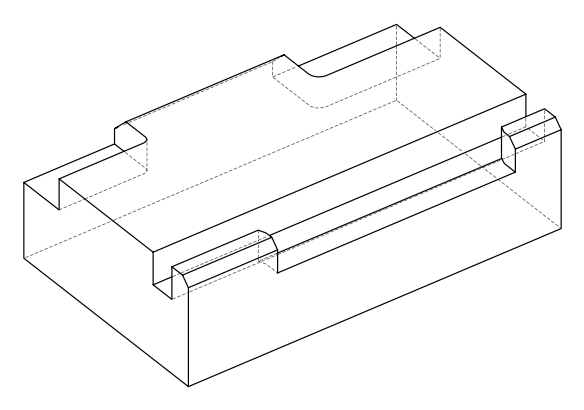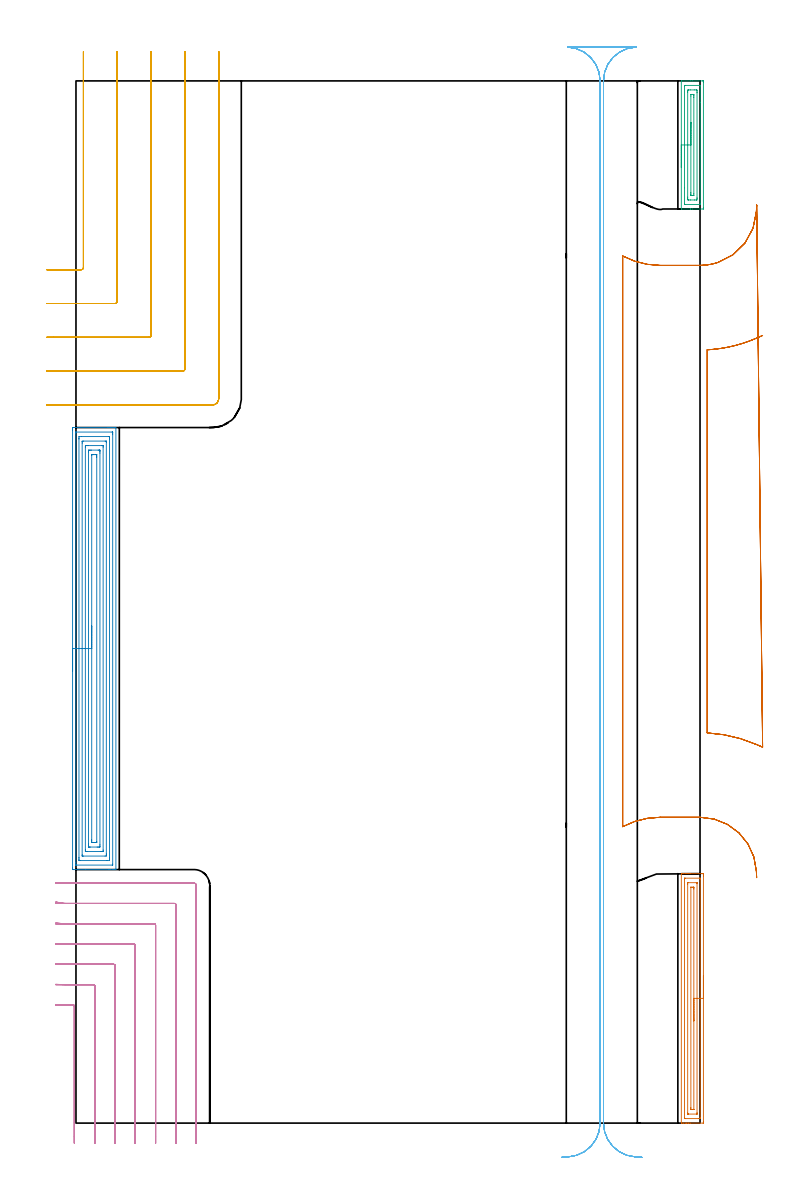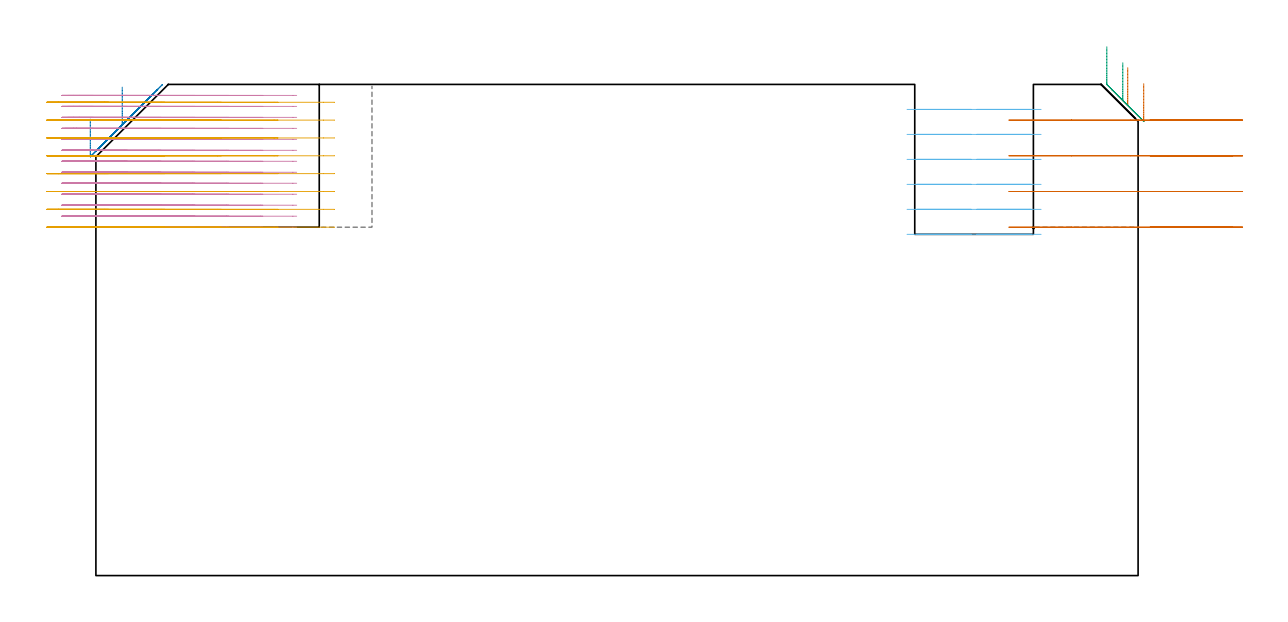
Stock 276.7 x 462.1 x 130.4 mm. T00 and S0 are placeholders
(PLAN: 7 operations, 4 tool changes, 77 min)
(1 AREA_MILL | FG_CHAMFER_SURFACE | UGT0205_001 | 3.75 min | 5589 mm3)
(2 AREA_MILL_1 | FG_CHAMFER_SURFACE_1 | UGT0205_001 | 11.33 min | 38998 mm3)
(3 AREA_MILL_2 | FG_CHAMFER_SURFACE_2 | UGT0205_001 | 2.03 min | 3009 mm3)
(4 MILL_CORNER_NOTCH_RECTANGULAR | CORNER_NOTCH_RECTANGULAR | NXT0201_011 | Follow Part, ap 3, ae 75% | 24.96 min | 250814 mm3)
(5 MILL_CORNER_NOTCH_RECTANGULAR_1 | CORNER_NOTCH_RECTANGULAR_1 | UGT0201_094 | Follow Part, ap 5, ae 75% | 15.06 min | 424205 mm3)
(6 MILL_RECTANGULAR_SLOT | SLOT_RECTANGULAR | UGT0201_018 | Follow Part, ap 7.5, ae 75% | 12.72 min | 579332 mm3)
(7 MILL_RECTANGULAR_SLOT_1 | SLOT_RECTANGULAR_1 | UGT0201_020 | Follow Part, ap 12.5, ae 75% | 7.14 min | 311138 mm3)
(TOOL UGT0205_001 | Chamfer Mill 20 x 3 x 45 deg. | D20 FL50 Z2)
(TOOL NXT0201_011 | ENDMILL 12mm [2P460-1200-NA 1630] | D12 FL38 Z6)
(TOOL UGT0201_094 | End mill 20 mm | D20 FL38 Z4)
(TOOL UGT0201_018 | End mill 30 mm | D30 FL50 Z4)
(TOOL UGT0201_020 | End mill 50 mm | D50 FL50 Z4)
(OP 1 AREA_MILL)
G17 G21 G94 G90
T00 M6
G54
G17 G0 G90 X278.2 Y65.3 S1061 M3
G43 Z140.4 H0
Z130.6
G94 G1 Y65.262 Z129.728 F250.
Y65.148 Z128.864
Y64.959 Z128.012
Y64.697 Z127.18
Y64.363 Z126.374
Y63.96 Z125.6
Y63.492 Z124.864
Y62.96 Z124.172
Y62.371 Z123.529
Y61.728 Z122.94
Y61.036 Z122.409
Y60.3 Z121.94
Y59.526 Z121.537
Y58.72 Z121.203
Y57.888 Z120.941
Y57.036 Z120.752
Y56.172 Z120.638
Y55.3 Z120.6
Y0.57
X278.195 Y0.161 Z120.602
X278.191 Y0.01 Z120.605
X278.036 Y0. Z120.761
X272.416 Z126.378
X271.781 Z127.016
X271.533 Z127.264
X270.897 Z127.9
X270.649 Z128.147
X270.153 Z128.646
X269.378 Z129.421
X268.669 Y0.001 Z130.129
X268.406 Y0.01 Z130.393
X268.4 Y0.125 Z130.4
Y110.475
X268.406 Y110.59 Z130.392
X268.671 Y110.6 Z130.128
X269.378 Z129.421
X270.153 Z128.646
X270.649 Z128.147
X270.897 Z127.9
X271.533 Z127.264
X271.781 Z127.016
X272.416 Z126.378
X277.4 Z121.396
X277.718 Y110.597 Z121.079
X278.191 Y110.592 Z120.606
X278.194 Y110.509 Z120.603
X278.199 Y110.03 Z120.601
X278.2 Y109.545 Z120.6
Y55.3
X276.786 Z122.014
Y2.35
X276.784 Y2.14 Z122.016
X276.781 Y2.036 Z122.019
X276.78 Y2.017 Z122.02
X276.744 Y2.01 Z122.056
X276.645 Y2.005 Z122.155
X276.298 Y2. Z122.502
X270.112 Y2.001 Z128.688
X269.92 Y2.005 Z128.88
X269.843 Y2.01 Z128.957
X269.821 Y2.016 Z128.979
X269.818 Y2.05 Z128.982
X269.816 Y2.133 Z128.984
X269.814 Y2.301 Z128.986
Y2.35
Y108.25
X269.816 Y108.46 Z128.984
X269.819 Y108.564 Z128.981
X269.82 Y108.583 Z128.98
X269.856 Y108.59 Z128.944
X269.955 Y108.594 Z128.845
X270.302 Y108.6 Z128.498
X276.488 Y108.599 Z122.312
X276.679 Y108.595 Z122.121
X276.757 Y108.59 Z122.043
X276.779 Y108.584 Z122.021
X276.781 Y108.55 Z122.019
X276.784 Y108.467 Z122.016
X276.786 Y108.299 Z122.014
Y108.25
Y55.3
X275.372 Z123.428
X275.371 Y4.713 Z123.429
X275.369 Y4.13 Z123.431
X275.367 Y4.054 Z123.433
X275.365 Y4.019 Z123.435
X275.358 Y4.01 Z123.442
X275.324 Y4.007 Z123.476
X275.195 Y4.001 Z123.605
X271.533 Y4. Z127.267
X271.404 Y4.002 Z127.396
X271.318 Y4.005 Z127.482
X271.251 Y4.01 Z127.549
X271.234 Y4.017 Z127.566
X271.233 Y4.029 Z127.567
X271.231 Y4.13 Z127.569
X271.229 Y4.436 Z127.571
Y105.887
X271.231 Y106.47 Z127.569
X271.233 Y106.546 Z127.567
X271.235 Y106.581 Z127.565
X271.242 Y106.59 Z127.558
X271.276 Y106.593 Z127.524
X271.405 Y106.599 Z127.395
X275.067 Y106.6 Z123.733
X275.196 Y106.598 Z123.604
X275.282 Y106.595 Z123.518
X275.349 Y106.59 Z123.451
X275.365 Y106.582 Z123.435
X275.367 Y106.571 Z123.433
X275.369 Y106.47 Z123.431
X275.371 Y106.164 Z123.429
X275.372 Y55.3 Z123.428
X273.957 Z124.843
Y6.138
X273.956 Y6.043 Z124.844
X273.954 Y6.016 Z124.846
X273.951 Y6.01 Z124.849
X273.944 Y6.006 Z124.856
X273.895 Y6.003 Z124.905
X273.21 Y6. Z125.59
X272.875 Y6.001 Z125.925
X272.707 Y6.003 Z126.093
X272.666 Y6.007 Z126.134
X272.65 Y6.01 Z126.15
X272.648 Y6.02 Z126.152
X272.646 Y6.077 Z126.154
X272.643 Y6.571 Z126.157
Y6.799
Y104.462
X272.644 Y104.557 Z126.156
X272.646 Y104.584 Z126.154
X272.649 Y104.59 Z126.151
X272.656 Y104.594 Z126.144
X272.705 Y104.597 Z126.095
X273.39 Y104.6 Z125.41
X273.725 Y104.599 Z125.075
X273.893 Y104.597 Z124.907
X273.934 Y104.593 Z124.866
X273.95 Y104.59 Z124.85
X273.952 Y104.58 Z124.848
X273.954 Y104.523 Z124.846
X273.957 Y104.029 Z124.843
Y103.801
Y55.3
Y54.428 Z124.881
Y53.563 Z124.995
Y52.712 Z125.183
Y51.88 Z125.446
Y51.074 Z125.78
Y50.3 Z126.182
Y49.564 Z126.651
Y48.872 Z127.182
Y48.229 Z127.772
Y47.64 Z128.415
Y47.108 Z129.107
Y46.64 Z129.843
Y46.237 Z130.617
Y45.903 Z131.423
Y45.641 Z132.255
Y45.452 Z133.106
Y45.338 Z133.971
Y45.3 Z134.843
G0 Z140.4
M5
M2
(OP 2 AREA_MILL_1)
G17 G21 G94 G90
T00 M6
G54
G17 G0 G90 X-1.5 Y200.4 S1061 M3
G43 Z140.4 H0
Z121.2
G94 G1 Y200.438 Z120.328 F250.
Y200.552 Z119.464
Y200.741 Z118.612
Y201.003 Z117.78
Y201.337 Z116.974
Y201.74 Z116.2
Y202.208 Z115.464
Y202.74 Z114.772
Y203.329 Z114.129
Y203.972 Z113.54
Y204.664 Z113.009
Y205.4 Z112.54
Y206.174 Z112.137
Y206.98 Z111.803
Y207.812 Z111.541
Y208.663 Z111.352
Y209.528 Z111.238
Y210.4 Z111.2
Y307.286
X-1.499 Y307.781 Z111.201
X-1.496 Y308.175 Z111.202
X-1.492 Y308.39 Z111.205
X-1.11 Y308.4 Z111.588
X14.071 Z126.766
X14.678 Z127.372
X15.217 Z127.914
X15.555 Z128.251
X16.095 Z128.791
X16.432 Z129.127
X17.108 Z129.808
X17.399 Z130.099
X17.552 Y308.397 Z130.244
X17.698 Y308.39 Z130.389
X17.7 Y308.228 Z130.4
Y112.572
X17.697 Y112.41 Z130.388
X17.552 Y112.403 Z130.244
X17.399 Y112.4 Z130.099
X17.108 Z129.808
X16.432 Z129.127
X15.217 Z127.914
X14.678 Z127.372
X4.288 Z116.985
X-1.11 Z111.588
X-1.382 Y112.403 Z111.315
X-1.492 Y112.41 Z111.206
X-1.499 Y112.522 Z111.199
X-1.5 Y113.019 Z111.2
Y210.4
X-0.086 Z112.614
X-0.085 Y305.994 Z112.615
X-0.081 Y306.365 Z112.619
X-0.079 Y306.382 Z112.621
X-0.062 Y306.39 Z112.638
X0.008 Y306.395 Z112.708
X0.114 Y306.399 Z112.814
X16.034 Y306.4 Z128.734
X16.217 Y306.398 Z128.917
X16.248 Y306.395 Z128.948
X16.277 Y306.391 Z128.977
X16.28 Y306.349 Z128.98
X16.285 Y306.145 Z128.985
Y305.994
X16.286 Y305.25 Z128.986
X16.285 Y114.806 Z128.985
X16.281 Y114.435 Z128.981
X16.279 Y114.418 Z128.979
X16.262 Y114.41 Z128.962
X16.192 Y114.405 Z128.892
X16.086 Y114.401 Z128.786
X0.166 Y114.4 Z112.866
X-0.017 Y114.402 Z112.683
X-0.048 Y114.405 Z112.652
X-0.077 Y114.409 Z112.623
X-0.08 Y114.451 Z112.62
X-0.085 Y114.655 Z112.615
Y114.806
X-0.086 Y115.55 Z112.614
Y210.4
X1.328 Z114.028
X1.329 Y303.314 Z114.029
X1.33 Y303.51 Z114.03
X1.336 Y304.208 Z114.036
X1.34 Y304.393 Z114.04
X2.399 Y304.4 Z115.099
X14.491 Y304.399 Z127.191
X14.678 Y304.395 Z127.378
X14.86 Y304.39 Z127.56
X14.865 Y304.208 Z127.565
X14.869 Y304.013 Z127.569
X14.871 Y303.314 Z127.571
Y303.117
Y117.486
X14.87 Y117.29 Z127.57
X14.864 Y116.592 Z127.564
X14.86 Y116.407 Z127.56
X13.801 Y116.4 Z126.501
X1.709 Y116.401 Z114.409
X1.522 Y116.405 Z114.222
X1.34 Y116.41 Z114.04
X1.335 Y116.592 Z114.035
X1.331 Y116.787 Z114.031
X1.329 Y117.486 Z114.029
Y117.683
X1.328 Y210.4 Z114.028
X2.743 Z115.443
Y301.527
X2.744 Y302.069 Z115.444
X2.747 Y302.251 Z115.447
X2.75 Y302.387 Z115.45
X3.296 Y302.4 Z115.996
X12.945 Z125.645
X13.35 Y302.392 Z126.05
X13.446 Y302.39 Z126.146
X13.451 Y302.328 Z126.151
X13.453 Y302.259 Z126.153
X13.457 Y301.878 Z126.157
Y119.273
X13.456 Y118.731 Z126.156
X13.453 Y118.549 Z126.153
X13.45 Y118.413 Z126.15
X12.904 Y118.4 Z125.604
X3.255 Z115.955
X2.849 Y118.407 Z115.549
X2.754 Y118.41 Z115.454
X2.749 Y118.472 Z115.449
X2.747 Y118.541 Z115.447
X2.743 Y118.922 Z115.443
Y210.4
X4.157 Z116.857
Y299.737
X4.164 Y300.185 Z116.864
X4.174 Y300.39 Z116.874
X4.386 Y300.397 Z117.086
X5.03 Y300.4 Z117.73
X5.26 Z117.96
X11.4 Y300.399 Z124.1
X11.911 Y300.393 Z124.611
X12.03 Y300.39 Z124.73
X12.036 Y300.186 Z124.736
X12.043 Y299.744 Z124.743
Y121.063
X12.036 Y120.615 Z124.736
X12.026 Y120.41 Z124.726
X11.814 Y120.403 Z124.514
X11.17 Y120.4 Z123.87
X10.94 Z123.64
X4.8 Y120.401 Z117.5
X4.289 Y120.407 Z116.989
X4.17 Y120.41 Z116.87
X4.164 Y120.614 Z116.864
X4.157 Y121.055 Z116.857
Y210.4
X5.571 Z118.271
Y297.402
X5.574 Y297.954 Z118.274
X5.578 Y298.289 Z118.278
X5.585 Y298.39 Z118.285
X5.688 Y298.394 Z118.388
X5.907 Y298.398 Z118.607
X6.346 Y298.4 Z119.046
X6.784 Z119.484
X9.855 Z122.555
X10.293 Y298.399 Z122.993
X10.439 Y298.397 Z123.139
X10.555 Y298.391 Z123.255
X10.622 Y298.384 Z123.322
X10.624 Y298.296 Z123.324
X10.627 Y297.954 Z123.327
X10.629 Y297.612 Z123.329
Y297.06
X10.628 Y123.398 Z123.328
X10.626 Y122.846 Z123.326
X10.622 Y122.511 Z123.322
X10.615 Y122.41 Z123.315
X10.512 Y122.406 Z123.212
X10.293 Y122.402 Z122.993
X9.854 Y122.4 Z122.554
X9.416 Z122.116
X6.345 Z119.045
X5.907 Y122.401 Z118.607
X5.761 Y122.403 Z118.461
X5.645 Y122.409 Z118.345
X5.578 Y122.415 Z118.278
X5.576 Y122.504 Z118.276
X5.573 Y122.846 Z118.273
X5.571 Y123.188 Z118.271
Y123.74
Y210.4
X6.985 Z119.685
X6.986 Y295.962 Z119.686
X6.987 Y296.167 Z119.687
X6.99 Y296.339 Z119.69
X6.992 Y296.378 Z119.692
X6.999 Y296.39 Z119.699
X7.052 Y296.393 Z119.752
X7.204 Y296.397 Z119.904
X7.433 Y296.4 Z120.133
X7.661 Z120.361
X8.539 Z121.239
X9.188 Y296.399 Z121.888
X9.204 Y296.395 Z121.904
X9.207 Y296.392 Z121.907
X9.211 Y296.376 Z121.911
X9.213 Y296.167 Z121.913
X9.215 Y295.478 Z121.915
Y295.274
X9.214 Y124.838 Z121.914
X9.213 Y124.633 Z121.913
X9.21 Y124.461 Z121.91
X9.208 Y124.422 Z121.908
X9.201 Y124.41 Z121.901
X9.148 Y124.407 Z121.848
X8.996 Y124.403 Z121.696
X8.767 Y124.4 Z121.467
X8.539 Z121.239
X7.661 Z120.361
X7.012 Y124.401 Z119.712
X6.996 Y124.405 Z119.696
X6.993 Y124.408 Z119.693
X6.989 Y124.424 Z119.689
X6.987 Y124.633 Z119.687
X6.985 Y125.322 Z119.685
Y125.526
Y210.4
Y211.272 Z119.723
Y212.136 Z119.837
Y212.988 Z120.026
Y213.82 Z120.288
Y214.626 Z120.622
Y215.4 Z121.025
Y216.136 Z121.494
Y216.828 Z122.025
Y217.471 Z122.614
Y218.06 Z123.257
Y218.591 Z123.95
Y219.06 Z124.685
Y219.463 Z125.459
Y219.797 Z126.265
Y220.059 Z127.097
Y220.248 Z127.949
Y220.362 Z128.814
Y220.4 Z129.685
G0 Z140.4
M5
M2
(OP 3 AREA_MILL_2)
G17 G21 G94 G90
T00 M6
G54
G17 G0 G90 X268.4 Y423.7 S1061 M3
G43 Z140.4 H0
G94 G1 Y423.738 Z139.528 F250.
Y423.852 Z138.663
Y424.041 Z137.812
Y424.303 Z136.98
Y424.637 Z136.174
Y425.04 Z135.4
Y425.508 Z134.664
Y426.04 Z133.972
Y426.629 Z133.329
Y427.272 Z132.74
Y427.964 Z132.208
Y428.7 Z131.74
Y429.474 Z131.337
Y430.28 Z131.003
Y431.112 Z130.741
Y431.963 Z130.552
Y432.828 Z130.438
Y433.7 Z130.4
Y462.035
X268.405 Y462.09 Z130.393
X268.541 Y462.1 Z130.257
X272.546 Z126.252
X273.297 Z125.497
X277.718 Z121.078
X278.099 Y462.096 Z120.697
X278.191 Y462.09 Z120.605
X278.198 Y461.997 Z120.598
X278.2 Y461.592 Z120.6
Y405.808
X278.194 Y405.399 Z120.603
X278.191 Y405.31 Z120.605
X278.095 Y405.3 Z120.701
X273.3 Z125.494
X272.546 Z126.253
X272.416 Z126.382
X268.539 Y405.301 Z130.259
X268.405 Y405.31 Z130.393
X268.4 Y405.365 Z130.4
Y433.7
X269.814 Z128.986
Y459.821
X269.816 Y460.03 Z128.984
X269.819 Y460.081 Z128.981
X269.82 Y460.087 Z128.98
X269.841 Y460.091 Z128.959
X269.908 Y460.096 Z128.892
X270.093 Y460.099 Z128.707
X276.557 Y460.1 Z122.243
X276.697 Y460.097 Z122.103
X276.738 Y460.095 Z122.062
X276.776 Y460.091 Z122.024
X276.779 Y460.025 Z122.021
X276.785 Y459.871 Z122.015
X276.786 Y452.565 Z122.014
Y407.579
X276.784 Y407.37 Z122.016
X276.781 Y407.319 Z122.019
X276.78 Y407.313 Z122.02
X276.759 Y407.309 Z122.041
X276.692 Y407.304 Z122.108
X276.507 Y407.301 Z122.293
X270.043 Y407.3 Z128.757
X269.903 Y407.303 Z128.897
X269.862 Y407.305 Z128.938
X269.824 Y407.309 Z128.976
X269.821 Y407.375 Z128.979
X269.815 Y407.529 Z128.985
X269.814 Y414.736 Z128.986
Y433.7
X271.228 Z127.572
X271.229 Y457.165 Z127.571
X271.23 Y457.468 Z127.57
X271.235 Y458.05 Z127.565
X271.489 Y458.095 Z127.311
X271.533 Y458.097 Z127.267
X272.367 Y458.1 Z126.433
X274.134 Z124.666
X275.02 Y458.097 Z123.78
X275.067 Y458.092 Z123.733
X275.364 Y458.05 Z123.436
X275.368 Y457.749 Z123.432
X275.371 Y457.165 Z123.429
Y456.86
Y410.235
X275.369 Y409.932 Z123.431
X275.364 Y409.35 Z123.436
X275.111 Y409.305 Z123.689
X275.067 Y409.303 Z123.733
X274.233 Y409.3 Z124.567
X272.466 Z126.334
X271.58 Y409.303 Z127.22
X271.533 Y409.308 Z127.267
X271.235 Y409.35 Z127.565
X271.232 Y409.651 Z127.568
X271.229 Y410.235 Z127.571
Y410.54
X271.228 Y433.7 Z127.572
X272.643 Z126.157
Y455.394
X272.647 Y456.048 Z126.153
X272.649 Y456.087 Z126.151
X272.684 Y456.092 Z126.116
X272.772 Y456.096 Z126.028
X272.948 Y456.099 Z125.852
X273.732 Y456.1 Z125.068
X273.858 Y456.098 Z124.942
X273.921 Y456.094 Z124.879
X273.947 Y456.09 Z124.853
X273.95 Y456.074 Z124.85
X273.956 Y455.622 Z124.844
X273.957 Y455.394 Z124.843
Y454.735
Y412.006
X273.953 Y411.352 Z124.847
X273.951 Y411.313 Z124.849
X273.916 Y411.308 Z124.884
X273.828 Y411.304 Z124.972
X273.652 Y411.301 Z125.148
X272.868 Y411.3 Z125.932
X272.742 Y411.302 Z126.058
X272.679 Y411.306 Z126.121
X272.653 Y411.31 Z126.147
X272.65 Y411.326 Z126.15
X272.644 Y411.778 Z126.156
X272.643 Y412.006 Z126.157
Y412.665
Y433.7
Y434.572 Z126.195
Y435.436 Z126.309
Y436.288 Z126.498
Y437.12 Z126.76
Y437.926 Z127.094
Y438.7 Z127.497
Y439.436 Z127.966
Y440.128 Z128.497
Y440.771 Z129.086
Y441.36 Z129.729
Y441.891 Z130.422
Y442.36 Z131.157
Y442.763 Z131.931
Y443.097 Z132.737
Y443.359 Z133.569
Y443.548 Z134.421
Y443.662 Z135.286
Y443.7 Z136.157
G0 Z140.4
M5
M2
(OP 4 MILL_CORNER_NOTCH_RECTANGULAR)
G17 G21 G94 G90
T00 M6
G54
G17 G0 G90 X-0.7 Y-8.959 S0 M3
G43 Z140.4 H1
Z127.485
G94 G1 Y-5.959 F250.
Y51.805 F500.
G3 X-1.295 Y52.4 R0.6
G1 X-4.472
G2 X-6. Y52.422 R54.
G1 X-8.999 Y52.507 F250.
G0 Z140.4
X8.3 Y-9.
Z127.485
G1 Y-6.
Y60.805 F500.
G3 X7.705 Y61.4 R0.6
G1 X-4.472
G2 X-6. Y61.426 R45.
G1 X-8.998 Y61.528 F250.
G0 Z140.4
X17.3 Y-9.
Z127.485
G1 Y-6.
Y69.805 F500.
G3 X16.704 Y70.4 R0.6
G1 X-4.472
G2 X-6. Y70.432 R36.
G1 X-8.997 Y70.56 F250.
G0 Z140.4
X26.3 Y-9.
Z127.485
G1 Y-6.
Y78.804 F500.
G3 X25.704 Y79.4 R0.6
G1 X-4.472
G2 X-6. Y79.443 R27.
G1 X-8.995 Y79.613 F250.
G0 Z140.4
X35.3 Y-9.
Z127.485
G1 Y-6.
Y87.804 F500.
G3 X34.704 Y88.4 R0.6
G1 X-4.472
G2 X-6. Y88.465 R18.
G1 X-8.989 Y88.72 F250.
G0 Z140.4
X44.3 Y-9.
Z127.485
G1 Y-6.
Y96.804 F500.
G3 X43.704 Y97.4 R0.6
G1 X-4.472
G2 X-6. Y97.531 R9.
G1 X-8.956 Y98.04 F250.
G0 Z140.4
X53.3 Y-9.
Z127.485
G1 Y-6.
Y105.4 F500.
G3 X52.3 Y106.4 R1.
G1 X-4.472
X-7.472 F250.
G0 Z140.4
X-0.7 Y-8.959
Z124.569
G1 Y-5.959
Y51.805 F500.
G3 X-1.295 Y52.4 R0.6
G1 X-4.472
G2 X-6. Y52.422 R54.
G1 X-8.999 Y52.507 F250.
G0 Z140.4
X8.3 Y-9.
Z124.569
G1 Y-6.
Y60.805 F500.
G3 X7.705 Y61.4 R0.6
G1 X-4.472
G2 X-6. Y61.426 R45.
G1 X-8.998 Y61.528 F250.
G0 Z140.4
X17.3 Y-9.
Z124.569
G1 Y-6.
Y69.805 F500.
G3 X16.705 Y70.4 R0.6
G1 X-4.472
G2 X-6. Y70.432 R36.
G1 X-8.997 Y70.56 F250.
G0 Z140.4
X26.3 Y-9.
Z124.569
G1 Y-6.
Y78.804 F500.
G3 X25.704 Y79.4 R0.6
G1 X-4.472
G2 X-6. Y79.443 R27.
G1 X-8.995 Y79.613 F250.
G0 Z140.4
X35.3 Y-9.
Z124.569
G1 Y-6.
Y87.804 F500.
G3 X34.704 Y88.4 R0.6
G1 X-4.472
G2 X-6. Y88.465 R18.
G1 X-8.989 Y88.72 F250.
G0 Z140.4
X44.3 Y-9.
Z124.569
G1 Y-6.
Y96.804 F500.
G3 X43.704 Y97.4 R0.6
G1 X-4.472
G2 X-6. Y97.531 R9.
G1 X-8.956 Y98.04 F250.
G0 Z140.4
X53.3 Y-9.
Z124.569
G1 Y-6.
Y105.4 F500.
G3 X52.3 Y106.4 R1.
G1 X-4.472
X-7.472 F250.
G0 Z140.4
X-0.7 Y-8.959
Z121.654
G1 Y-5.959
Y51.805 F500.
G3 X-1.295 Y52.4 R0.6
G1 X-4.472
G2 X-6. Y52.422 R54.
G1 X-8.999 Y52.507 F250.
G0 Z140.4
X8.3 Y-9.
Z121.654
G1 Y-6.
Y60.805 F500.
G3 X7.705 Y61.4 R0.6
G1 X-4.472
G2 X-6. Y61.426 R45.
G1 X-8.998 Y61.528 F250.
G0 Z140.4
X17.3 Y-9.
Z121.654
G1 Y-6.
Y69.805 F500.
G3 X16.705 Y70.4 R0.6
G1 X-4.472
G2 X-6. Y70.432 R36.
G1 X-8.997 Y70.56 F250.
G0 Z140.4
X26.3 Y-9.
Z121.654
G1 Y-6.
Y78.804 F500.
G3 X25.704 Y79.4 R0.6
G1 X-4.472
G2 X-6. Y79.443 R27.
G1 X-8.995 Y79.613 F250.
G0 Z140.4
X35.3 Y-9.
Z121.654
G1 Y-6.
Y87.804 F500.
G3 X34.704 Y88.4 R0.6
G1 X-4.472
G2 X-6. Y88.465 R18.
G1 X-8.989 Y88.72 F250.
G0 Z140.4
X44.3 Y-9.
Z121.654
G1 Y-6.
Y96.804 F500.
G3 X43.704 Y97.4 R0.6
G1 X-4.472
G2 X-6. Y97.531 R9.
G1 X-8.956 Y98.04 F250.
G0 Z140.4
X53.3 Y-9.
Z121.654
G1 Y-6.
Y105.4 F500.
G3 X52.3 Y106.4 R1.
G1 X-4.472
X-7.472 F250.
G0 Z140.4
X-0.7 Y-8.959
Z118.738
G1 Y-5.959
Y51.805 F500.
G3 X-1.295 Y52.4 R0.6
G1 X-5.235
G2 X-6. Y52.405 R54.
G1 X-9. Y52.448 F250.
G0 Z140.4
X8.3 Y-9.
Z118.738
G1 Y-6.
Y60.805 F500.
G3 X7.705 Y61.4 R0.6
G1 X-5.235
G2 X-6. Y61.407 R45.
G1 X-9. Y61.458 F250.
G0 Z140.4
X17.3 Y-9.
Z118.738
G1 Y-6.
Y69.805 F500.
G3 X16.705 Y70.4 R0.6
G1 X-5.235
G2 X-6. Y70.408 R36.
G1 X-8.999 Y70.472 F250.
G0 Z140.4
X26.3 Y-9.
Z118.738
G1 Y-6.
Y78.804 F500.
G3 X25.704 Y79.4 R0.6
G1 X-5.235
G2 X-6. Y79.411 R27.
G1 X-8.999 Y79.496 F250.
G0 Z140.4
X35.3 Y-9.
Z118.738
G1 Y-6.
Y87.804 F500.
G3 X34.704 Y88.4 R0.6
G1 X-5.235
G2 X-6. Y88.416 R18.
G1 X-8.997 Y88.544 F250.
G0 Z140.4
X44.3 Y-9.
Z118.738
G1 Y-6.
Y96.804 F500.
G3 X43.704 Y97.4 R0.6
G1 X-5.235
G2 X-6. Y97.433 R9.
G1 X-8.989 Y97.688 F250.
G0 Z140.4
X53.3 Y-9.
Z118.738
G1 Y-6.
Y105.4 F500.
G3 X52.3 Y106.4 R1.
G1 X-5.235
X-8.235 F250.
G0 Z140.4
X-0.7 Y-8.959
Z115.823
G1 Y-5.959
Y51.805 F500.
G3 X-1.295 Y52.4 R0.6
G1 X-6.
X-9. F250.
G0 Z140.4
X8.3 Y-9.
Z115.823
G1 Y-6.
Y60.805 F500.
G3 X7.705 Y61.4 R0.6
G1 X-6.
X-9. F250.
G0 Z140.4
X17.3 Y-9.
Z115.823
G1 Y-6.
Y69.805 F500.
G3 X16.705 Y70.4 R0.6
G1 X-6.
X-9. F250.
G0 Z140.4
X26.3 Y-9.
Z115.823
G1 Y-6.
Y78.804 F500.
G3 X25.704 Y79.4 R0.6
G1 X-6.
X-9. F250.
G0 Z140.4
X35.3 Y-9.
Z115.823
G1 Y-6.
Y87.804 F500.
G3 X34.704 Y88.4 R0.6
G1 X-6.
X-9. F250.
G0 Z140.4
X44.3 Y-9.
Z115.823
G1 Y-6.
Y96.804 F500.
G3 X43.704 Y97.4 R0.6
G1 X-6.
X-9. F250.
G0 Z140.4
X53.3 Y-9.
Z115.823
G1 Y-6.
Y105.4 F500.
G3 X52.3 Y106.4 R1.
G1 X-6.
X-9. F250.
G0 Z140.4
X-0.7 Y-8.959
Z112.908
G1 Y-5.959
Y51.805 F500.
G3 X-1.295 Y52.4 R0.6
G1 X-6.
X-9. F250.
G0 Z140.4
X8.3 Y-9.
Z112.908
G1 Y-6.
Y60.805 F500.
G3 X7.705 Y61.4 R0.6
G1 X-6.
X-9. F250.
G0 Z140.4
X17.3 Y-9.
Z112.908
G1 Y-6.
Y69.805 F500.
G3 X16.705 Y70.4 R0.6
G1 X-6.
X-9. F250.
G0 Z140.4
X26.3 Y-9.
Z112.908
G1 Y-6.
Y78.804 F500.
G3 X25.704 Y79.4 R0.6
G1 X-6.
X-9. F250.
G0 Z140.4
X35.3 Y-9.
Z112.908
G1 Y-6.
Y87.804 F500.
G3 X34.704 Y88.4 R0.6
G1 X-6.
X-9. F250.
G0 Z140.4
X44.3 Y-9.
Z112.908
G1 Y-6.
Y96.804 F500.
G3 X43.704 Y97.4 R0.6
G1 X-6.
X-9. F250.
G0 Z140.4
X53.3 Y-9.
Z112.908
G1 Y-6.
Y105.4 F500.
G3 X52.3 Y106.4 R1.
G1 X-6.
X-9. F250.
G0 Z140.4
X-0.7 Y-8.959
Z109.992
G1 Y-5.959
Y51.805 F500.
G3 X-1.295 Y52.4 R0.6
G1 X-6.
X-9. F250.
G0 Z140.4
X8.3 Y-9.
Z109.992
G1 Y-6.
Y60.805 F500.
G3 X7.705 Y61.4 R0.6
G1 X-6.
X-9. F250.
G0 Z140.4
X17.3 Y-9.
Z109.992
G1 Y-6.
Y69.805 F500.
G3 X16.705 Y70.4 R0.6
G1 X-6.
X-9. F250.
G0 Z140.4
X26.3 Y-9.
Z109.992
G1 Y-6.
Y78.804 F500.
G3 X25.704 Y79.4 R0.6
G1 X-6.
X-9. F250.
G0 Z140.4
X35.3 Y-9.
Z109.992
G1 Y-6.
Y87.804 F500.
G3 X34.704 Y88.4 R0.6
G1 X-6.
X-9. F250.
G0 Z140.4
X44.3 Y-9.
Z109.992
G1 Y-6.
Y96.804 F500.
G3 X43.704 Y97.4 R0.6
G1 X-6.
X-9. F250.
G0 Z140.4
X53.3 Y-9.
Z109.992
G1 Y-6.
Y105.4 F500.
G3 X52.3 Y106.4 R1.
G1 X-6.
X-9. F250.
G0 Z140.4
X-0.7 Y-8.959
Z107.077
G1 Y-5.959
Y51.805 F500.
G3 X-1.295 Y52.4 R0.6
G1 X-6.
X-9. F250.
G0 Z140.4
X8.3 Y-9.
Z107.077
G1 Y-6.
Y60.805 F500.
G3 X7.705 Y61.4 R0.6
G1 X-6.
X-9. F250.
G0 Z140.4
X17.3 Y-9.
Z107.077
G1 Y-6.
Y69.805 F500.
G3 X16.705 Y70.4 R0.6
G1 X-6.
X-9. F250.
G0 Z140.4
X26.3 Y-9.
Z107.077
G1 Y-6.
Y78.804 F500.
G3 X25.704 Y79.4 R0.6
G1 X-6.
X-9. F250.
G0 Z140.4
X35.3 Y-9.
Z107.077
G1 Y-6.
Y87.804 F500.
G3 X34.704 Y88.4 R0.6
G1 X-6.
X-9. F250.
G0 Z140.4
X44.3 Y-9.
Z107.077
G1 Y-6.
Y96.804 F500.
G3 X43.704 Y97.4 R0.6
G1 X-6.
X-9. F250.
G0 Z140.4
X53.3 Y-9.
Z107.077
G1 Y-6.
Y105.4 F500.
G3 X52.3 Y106.4 R1.
G1 X-6.
X-9. F250.
G0 Z140.4
X-0.7 Y-8.959
Z104.162
G1 Y-5.959
Y51.805 F500.
G3 X-1.295 Y52.4 R0.6
G1 X-6.
X-9. F250.
G0 Z140.4
X8.3 Y-9.
Z104.162
G1 Y-6.
Y60.805 F500.
G3 X7.705 Y61.4 R0.6
G1 X-6.
X-9. F250.
G0 Z140.4
X17.3 Y-9.
Z104.162
G1 Y-6.
Y69.805 F500.
G3 X16.705 Y70.4 R0.6
G1 X-6.
X-9. F250.
G0 Z140.4
X26.3 Y-9.
Z104.162
G1 Y-6.
Y78.804 F500.
G3 X25.704 Y79.4 R0.6
G1 X-6.
X-9. F250.
G0 Z140.4
X35.3 Y-9.
Z104.162
G1 Y-6.
Y87.804 F500.
G3 X34.704 Y88.4 R0.6
G1 X-6.
X-9. F250.
G0 Z140.4
X44.3 Y-9.
Z104.162
G1 Y-6.
Y96.804 F500.
G3 X43.704 Y97.4 R0.6
G1 X-6.
X-9. F250.
G0 Z140.4
X53.3 Y-9.
Z104.162
G1 Y-6.
Y105.4 F500.
G3 X52.3 Y106.4 R1.
G1 X-6.
X-9. F250.
G0 Z140.4
X-0.7 Y-8.959
Z101.246
G1 Y-5.959
Y51.805 F500.
G3 X-1.295 Y52.4 R0.6
G1 X-6.
X-9. F250.
G0 Z140.4
X8.3 Y-9.
Z101.246
G1 Y-6.
Y60.805 F500.
G3 X7.705 Y61.4 R0.6
G1 X-6.
X-9. F250.
G0 Z140.4
X17.3 Y-9.
Z101.246
G1 Y-6.
Y69.805 F500.
G3 X16.705 Y70.4 R0.6
G1 X-6.
X-9. F250.
G0 Z140.4
X26.3 Y-9.
Z101.246
G1 Y-6.
Y78.804 F500.
G3 X25.704 Y79.4 R0.6
G1 X-6.
X-9. F250.
G0 Z140.4
X35.3 Y-9.
Z101.246
G1 Y-6.
Y87.804 F500.
G3 X34.704 Y88.4 R0.6
G1 X-6.
X-9. F250.
G0 Z140.4
X44.3 Y-9.
Z101.246
G1 Y-6.
Y96.804 F500.
G3 X43.704 Y97.4 R0.6
G1 X-6.
X-9. F250.
G0 Z140.4
X53.3 Y-9.
Z101.246
G1 Y-6.
Y105.4 F500.
G3 X52.3 Y106.4 R1.
G1 X-6.
X-9. F250.
G0 Z140.4
X-0.7 Y-8.959
Z98.331
G1 Y-5.959
Y51.805 F500.
G3 X-1.295 Y52.4 R0.6
G1 X-6.
X-9. F250.
G0 Z140.4
X8.3 Y-9.
Z98.331
G1 Y-6.
Y60.805 F500.
G3 X7.705 Y61.4 R0.6
G1 X-6.
X-9. F250.
G0 Z140.4
X17.3 Y-9.
Z98.331
G1 Y-6.
Y69.805 F500.
G3 X16.705 Y70.4 R0.6
G1 X-6.
X-9. F250.
G0 Z140.4
X26.3 Y-9.
Z98.331
G1 Y-6.
Y78.804 F500.
G3 X25.704 Y79.4 R0.6
G1 X-6.
X-9. F250.
G0 Z140.4
X35.3 Y-9.
Z98.331
G1 Y-6.
Y87.804 F500.
G3 X34.704 Y88.4 R0.6
G1 X-6.
X-9. F250.
G0 Z140.4
X44.3 Y-9.
Z98.331
G1 Y-6.
Y96.804 F500.
G3 X43.704 Y97.4 R0.6
G1 X-6.
X-9. F250.
G0 Z140.4
X53.3 Y-9.
Z98.331
G1 Y-6.
Y105.4 F500.
G3 X52.3 Y106.4 R1.
G1 X-6.
X-9. F250.
G0 Z140.4
X-0.7 Y-8.959
Z95.415
G1 Y-5.959
Y51.805 F500.
G3 X-1.295 Y52.4 R0.6
G1 X-6.
X-9. F250.
G0 Z140.4
X8.3 Y-9.
Z95.415
G1 Y-6.
Y60.805 F500.
G3 X7.705 Y61.4 R0.6
G1 X-6.
X-9. F250.
G0 Z140.4
X17.3 Y-9.
Z95.415
G1 Y-6.
Y69.805 F500.
G3 X16.705 Y70.4 R0.6
G1 X-6.
X-9. F250.
G0 Z140.4
X26.3 Y-9.
Z95.415
G1 Y-6.
Y78.804 F500.
G3 X25.704 Y79.4 R0.6
G1 X-6.
X-9. F250.
G0 Z140.4
X35.3 Y-9.
Z95.415
G1 Y-6.
Y87.804 F500.
G3 X34.704 Y88.4 R0.6
G1 X-6.
X-9. F250.
G0 Z140.4
X44.3 Y-9.
Z95.415
G1 Y-6.
Y96.804 F500.
G3 X43.704 Y97.4 R0.6
G1 X-6.
X-9. F250.
G0 Z140.4
X53.3 Y-9.
Z95.415
G1 Y-6.
Y105.4 F500.
G3 X52.3 Y106.4 R1.
G1 X-6.
X-9. F250.
G0 Z140.4
X-0.7 Y-8.959
Z92.5
G1 Y-5.959
Y51.805 F500.
G3 X-1.295 Y52.4 R0.6
G1 X-6.
X-9. F250.
G0 Z140.4
X8.3 Y-9.
Z92.5
G1 Y-6.
Y60.805 F500.
G3 X7.705 Y61.4 R0.6
G1 X-6.
X-9. F250.
G0 Z140.4
X17.3 Y-9.
Z92.5
G1 Y-6.
Y69.805 F500.
G3 X16.705 Y70.4 R0.6
G1 X-6.
X-9. F250.
G0 Z140.4
X26.3 Y-9.
Z92.5
G1 Y-6.
Y78.804 F500.
G3 X25.704 Y79.4 R0.6
G1 X-6.
X-9. F250.
G0 Z140.4
X35.3 Y-9.
Z92.5
G1 Y-6.
Y87.804 F500.
G3 X34.704 Y88.4 R0.6
G1 X-6.
X-9. F250.
G0 Z140.4
X44.3 Y-9.
Z92.5
G1 Y-6.
Y96.804 F500.
G3 X43.704 Y97.4 R0.6
G1 X-6.
X-9. F250.
G0 Z140.4
X53.3 Y-9.
Z92.5
G1 Y-6.
Y105.4 F500.
G3 X52.3 Y106.4 R1.
G1 X-6.
X-9. F250.
G0 Z140.4
M5
M2
(OP 5 MILL_CORNER_NOTCH_RECTANGULAR_1)
G17 G21 G94 G90
T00 M6
G54
G17 G0 G90 X-13. Y378.4 S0 M3
G43 Z140.4 H0
Z125.662
G94 G1 X-10. F250.
X2.306 F500.
G3 X3.3 Y379.394 R1.
G1 Y472.1
Y475.1 F250.
G0 Z140.4
X-13. Y363.4
Z125.662
G1 X-10.
X17.306 F500.
G3 X18.3 Y364.394 R1.
G1 Y472.1
Y475.1 F250.
G0 Z140.4
X-13. Y348.4
Z125.662
G1 X-10.
X32.306 F500.
G3 X33.3 Y349.394 R1.
G1 Y472.1
Y475.1 F250.
G0 Z140.4
X-13. Y333.4
Z125.662
G1 X-10.
X47.305 F500.
G3 X48.3 Y334.395 R1.
G1 Y472.1
Y475.1 F250.
G0 Z140.4
X-13. Y318.4
Z125.662
G1 X-10.
X60.4 F500.
G3 X63.3 Y321.3 R2.9
G1 Y472.1
Y475.1 F250.
G0 Z140.4
X-13. Y378.4
Z120.925
G1 X-10.
X2.306 F500.
G3 X3.3 Y379.394 R1.
G1 Y472.1
Y475.1 F250.
G0 Z140.4
X-13. Y363.4
Z120.925
G1 X-10.
X17.306 F500.
G3 X18.3 Y364.394 R1.
G1 Y472.1
Y475.1 F250.
G0 Z140.4
X-13. Y348.4
Z120.925
G1 X-10.
X32.306 F500.
G3 X33.3 Y349.394 R1.
G1 Y472.1
Y475.1 F250.
G0 Z140.4
X-13. Y333.4
Z120.925
G1 X-10.
X47.305 F500.
G3 X48.3 Y334.395 R1.
G1 Y472.1
Y475.1 F250.
G0 Z140.4
X-13. Y318.4
Z120.925
G1 X-10.
X60.4 F500.
G3 X63.3 Y321.3 R2.9
G1 Y472.1
Y475.1 F250.
G0 Z140.4
X-13. Y378.4
Z116.187
G1 X-10.
X2.306 F500.
G3 X3.3 Y379.394 R1.
G1 Y472.1
Y475.1 F250.
G0 Z140.4
X-13. Y363.4
Z116.187
G1 X-10.
X17.306 F500.
G3 X18.3 Y364.394 R1.
G1 Y472.1
Y475.1 F250.
G0 Z140.4
X-13. Y348.4
Z116.187
G1 X-10.
X32.306 F500.
G3 X33.3 Y349.394 R1.
G1 Y472.1
Y475.1 F250.
G0 Z140.4
X-13. Y333.4
Z116.187
G1 X-10.
X47.305 F500.
G3 X48.3 Y334.395 R1.
G1 Y472.1
Y475.1 F250.
G0 Z140.4
X-13. Y318.4
Z116.187
G1 X-10.
X60.4 F500.
G3 X63.3 Y321.3 R2.9
G1 Y472.1
Y475.1 F250.
G0 Z140.4
X-13. Y378.4
Z111.45
G1 X-10.
X2.306 F500.
G3 X3.3 Y379.394 R1.
G1 Y472.1
Y475.1 F250.
G0 Z140.4
X-13. Y363.4
Z111.45
G1 X-10.
X17.306 F500.
G3 X18.3 Y364.394 R1.
G1 Y472.1
Y475.1 F250.
G0 Z140.4
X-13. Y348.4
Z111.45
G1 X-10.
X32.306 F500.
G3 X33.3 Y349.394 R1.
G1 Y472.1
Y475.1 F250.
G0 Z140.4
X-13. Y333.4
Z111.45
G1 X-10.
X47.305 F500.
G3 X48.3 Y334.395 R1.
G1 Y472.1
Y475.1 F250.
G0 Z140.4
X-13. Y318.4
Z111.45
G1 X-10.
X60.4 F500.
G3 X63.3 Y321.3 R2.9
G1 Y472.1
Y475.1 F250.
G0 Z140.4
X-13. Y378.4
Z106.712
G1 X-10.
X2.306 F500.
G3 X3.3 Y379.394 R1.
G1 Y472.1
Y475.1 F250.
G0 Z140.4
X-13. Y363.4
Z106.712
G1 X-10.
X17.306 F500.
G3 X18.3 Y364.394 R1.
G1 Y472.1
Y475.1 F250.
G0 Z140.4
X-13. Y348.4
Z106.712
G1 X-10.
X32.306 F500.
G3 X33.3 Y349.394 R1.
G1 Y472.1
Y475.1 F250.
G0 Z140.4
X-13. Y333.4
Z106.712
G1 X-10.
X47.305 F500.
G3 X48.3 Y334.395 R1.
G1 Y472.1
Y475.1 F250.
G0 Z140.4
X-13. Y318.4
Z106.712
G1 X-10.
X60.4 F500.
G3 X63.3 Y321.3 R2.9
G1 Y472.1
Y475.1 F250.
G0 Z140.4
X-13. Y378.4
Z101.975
G1 X-10.
X2.306 F500.
G3 X3.3 Y379.394 R1.
G1 Y472.1
Y475.1 F250.
G0 Z140.4
X-13. Y363.4
Z101.975
G1 X-10.
X17.306 F500.
G3 X18.3 Y364.394 R1.
G1 Y472.1
Y475.1 F250.
G0 Z140.4
X-13. Y348.4
Z101.975
G1 X-10.
X32.306 F500.
G3 X33.3 Y349.394 R1.
G1 Y472.1
Y475.1 F250.
G0 Z140.4
X-13. Y333.4
Z101.975
G1 X-10.
X47.305 F500.
G3 X48.3 Y334.395 R1.
G1 Y472.1
Y475.1 F250.
G0 Z140.4
X-13. Y318.4
Z101.975
G1 X-10.
X60.4 F500.
G3 X63.3 Y321.3 R2.9
G1 Y472.1
Y475.1 F250.
G0 Z140.4
X-13. Y378.4
Z97.237
G1 X-10.
X2.306 F500.
G3 X3.3 Y379.394 R1.
G1 Y472.1
Y475.1 F250.
G0 Z140.4
X-13. Y363.4
Z97.237
G1 X-10.
X17.306 F500.
G3 X18.3 Y364.394 R1.
G1 Y472.1
Y475.1 F250.
G0 Z140.4
X-13. Y348.4
Z97.237
G1 X-10.
X32.306 F500.
G3 X33.3 Y349.394 R1.
G1 Y472.1
Y475.1 F250.
G0 Z140.4
X-13. Y333.4
Z97.237
G1 X-10.
X47.305 F500.
G3 X48.3 Y334.395 R1.
G1 Y472.1
Y475.1 F250.
G0 Z140.4
X-13. Y318.4
Z97.237
G1 X-10.
X60.4 F500.
G3 X63.3 Y321.3 R2.9
G1 Y472.1
Y475.1 F250.
G0 Z140.4
X-13. Y378.4
Z92.5
G1 X-10.
X2.306 F500.
G3 X3.3 Y379.394 R1.
G1 Y472.1
Y475.1 F250.
G0 Z140.4
X-13. Y363.4
Z92.5
G1 X-10.
X17.306 F500.
G3 X18.3 Y364.394 R1.
G1 Y472.1
Y475.1 F250.
G0 Z140.4
X-13. Y348.4
Z92.5
G1 X-10.
X32.306 F500.
G3 X33.3 Y349.394 R1.
G1 Y472.1
Y475.1 F250.
G0 Z140.4
X-13. Y333.4
Z92.5
G1 X-10.
X47.305 F500.
G3 X48.3 Y334.395 R1.
G1 Y472.1
Y475.1 F250.
G0 Z140.4
X-13. Y318.4
Z92.5
G1 X-10.
X60.4 F500.
G3 X63.3 Y321.3 R2.9
G1 Y472.1
Y475.1 F250.
G0 Z140.4
M5
M2
(OP 6 MILL_RECTANGULAR_SLOT)
G17 G21 G94 G90
T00 M6
G54
G17 G0 G90 X250.946 Y-15.16 S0 M3
G43 Z140.4 H0
Z123.767
G94 G1 X247.952 Y-14.97 F250.
G2 X233.9 Y0. R15. F500.
G1 Y462.1
G2 X248.352 Y477.09 R15.
G1 X217.948
G2 X232.4 Y462.1 R15.
G1 Y0.
G2 X218.348 Y-14.97 R15.
G1 X215.354 Y-15.16 F250.
G0 X250.946 Z117.133
G1 X247.952 Y-14.97
G2 X233.9 Y0. R15. F500.
G1 Y462.1
G2 X248.352 Y477.09 R15.
G1 Y477.1
X217.948
Y477.09
G2 X232.4 Y462.1 R15.
G1 Y0.
G2 X218.348 Y-14.97 R15.
G1 X215.354 Y-15.16 F250.
G0 X250.946 Z110.5
G1 X247.952 Y-14.97
G2 X233.9 Y0. R15. F500.
G1 Y462.1
G2 X248.352 Y477.09 R15.
G1 Y477.1
X217.948
Y477.09
G2 X232.4 Y462.1 R15.
G1 Y0.
G2 X218.348 Y-14.97 R15.
G1 X215.354 Y-15.16 F250.
G0 X250.946 Z103.867
G1 X247.952 Y-14.97
G2 X233.9 Y0. R15. F500.
G1 Y462.1
G2 X248.352 Y477.09 R15.
G1 Y477.1
X217.948
Y477.09
G2 X232.4 Y462.1 R15.
G1 Y0.
G2 X218.348 Y-14.97 R15.
G1 X215.354 Y-15.16 F250.
G0 X250.946 Z97.233
G1 X247.952 Y-14.97
G2 X233.9 Y0. R15. F500.
G1 Y462.1
G2 X248.352 Y477.09 R15.
G1 Y477.1
X217.948
Y477.09
G2 X232.4 Y462.1 R15.
G1 Y0.
G2 X218.348 Y-14.97 R15.
G1 X215.354 Y-15.16 F250.
G0 X250.946 Z90.6
G1 X247.952 Y-14.97
G2 X233.9 Y0. R15. F500.
G1 Y462.1
G2 X248.352 Y477.09 R15.
G1 Y477.1
X217.948
Y477.09
G2 X232.4 Y462.1 R15.
G1 Y0.
G2 X218.348 Y-14.97 R15.
G1 X215.354 Y-15.16 F250.
G0 Z140.4
M5
M2
(OP 7 MILL_RECTANGULAR_SLOT_1)
G17 G21 G94 G90
T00 M6
G54
G17 G0 G90 X304.45 Y349.218 S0 M3
G43 Z140.4 H0
Z120.925
G94 G1 X301.7 Y348.018 F250.
G2 X292.255 Y344.766 R62.5 F500.
X282.412 Y343.062 R62.5 F408.
X279.9 Y342.882 R62.5 F500.
G1 Y173.018
G2 X301.7 Y167.882 R62.5
G1 X304.45 Y166.682 F250.
X301.817 Y407.072 F500.
X301.67 Y404.075 F250.
G2 X284.607 Y381.583 R25. F500.
X276.7 Y380.3 R25. F431.
G1 X274.745
X259. F500.
G2 X242.4 Y384.473 R35.1
G1 Y131.427
G2 X259. Y135.6 R35.1
G1 X276.7
G2 X301.67 Y111.825 R25.
G1 X301.817 Y108.828 F250.
G0 X304.45 Y349.218 Z111.45
G1 X301.7 Y348.018
G2 X292.255 Y344.766 R62.5 F500.
X282.412 Y343.062 R62.5 F408.
X279.9 Y342.882 R62.5 F500.
G1 Y173.018
G2 X301.7 Y167.882 R62.5
G1 X304.45 Y166.682 F250.
X301.817 Y407.072 F500.
X301.67 Y404.075 F250.
G2 X284.607 Y381.583 R25. F500.
X276.7 Y380.3 R25. F425.
G1 X274.745
X259. F500.
G2 X242.4 Y384.473 R35.1
G1 Y131.427
G2 X259. Y135.6 R35.1
G1 X276.7
G2 X301.67 Y111.825 R25.
G1 X301.817 Y108.828 F250.
G0 X304.45 Y349.218 Z101.975
G1 X301.7 Y348.018
G2 X292.255 Y344.766 R62.5 F500.
X282.412 Y343.062 R62.5 F408.
X279.9 Y342.882 R62.5 F500.
G1 Y173.018
G2 X301.7 Y167.882 R62.5
G1 X304.45 Y166.682 F250.
X301.817 Y407.072 F500.
X301.67 Y404.075 F250.
G2 X284.607 Y381.583 R25. F500.
X276.7 Y380.3 R25. F425.
G1 X274.745
X259. F500.
G2 X242.4 Y384.473 R35.1
G1 Y131.427
G2 X259. Y135.6 R35.1
G1 X276.7
G2 X301.67 Y111.825 R25.
G1 X301.817 Y108.828 F250.
G0 X304.45 Y349.218 Z92.5
G1 X301.7 Y348.018
G2 X292.255 Y344.766 R62.5 F500.
X282.412 Y343.062 R62.5 F374.
X279.9 Y342.882 R62.5 F500.
G1 Y173.018
G2 X301.7 Y167.882 R62.5
G1 X304.45 Y166.682 F250.
X301.817 Y407.072 F500.
X301.67 Y404.075 F250.
G2 X284.607 Y381.583 R25. F500.
X276.7 Y380.3 R25. F394.
G1 X274.745
X259. F500.
G2 X242.4 Y384.473 R35.1
G1 Y131.427
G2 X259. Y135.6 R35.1
G1 X276.7
G2 X301.67 Y111.825 R25.
G1 X301.817 Y108.828 F250.
G0 Z140.4
M5
M2
